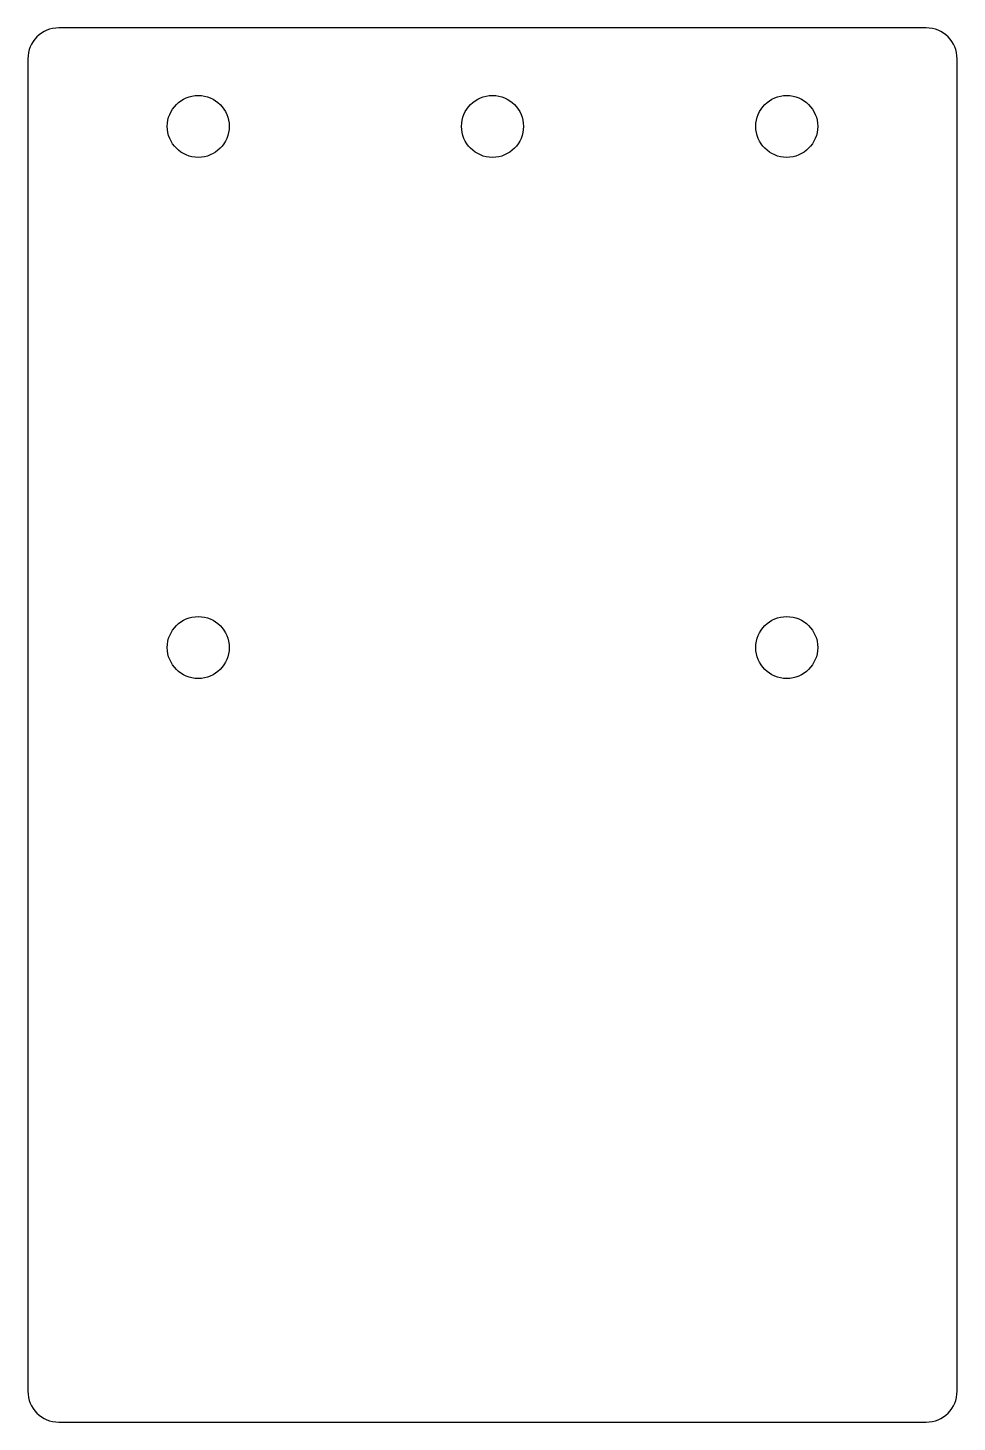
# Model space of a CAD drawing. Header units: millimetres. Extents: x 0 to 30, y -45 to 0.
import ezdxf

# ---------------------------------------------------------------- set-up
doc = ezdxf.new("R2010")
doc.units = ezdxf.units.MM

msp = doc.modelspace()

# ---------------------------------------------------------------- linework, layer by layer
at = {"color": 7, "linetype": 'Continuous', "lineweight": 25}
for p, q in [((29, 0), (1, 0)), ((0, -1), (0, -44)), ((30, -44), (30, -1)), ((1, -45), (29, -45))]:
    msp.add_line(p, q, dxfattribs=at)
for centre in [(5.5, -3.18), (15, -3.18), (24.5, -3.18), (5.5, -20), (24.5, -20)]:
    msp.add_circle(centre, 1, dxfattribs=at)
for centre, start, end in [((1, -1), 90, 180), ((29, -1), 0, 90), ((1, -44), 180, 270), ((29, -44), 270, 0)]:
    msp.add_arc(centre, 1, start, end, dxfattribs=at)

doc.saveas('drawing.dxf')
